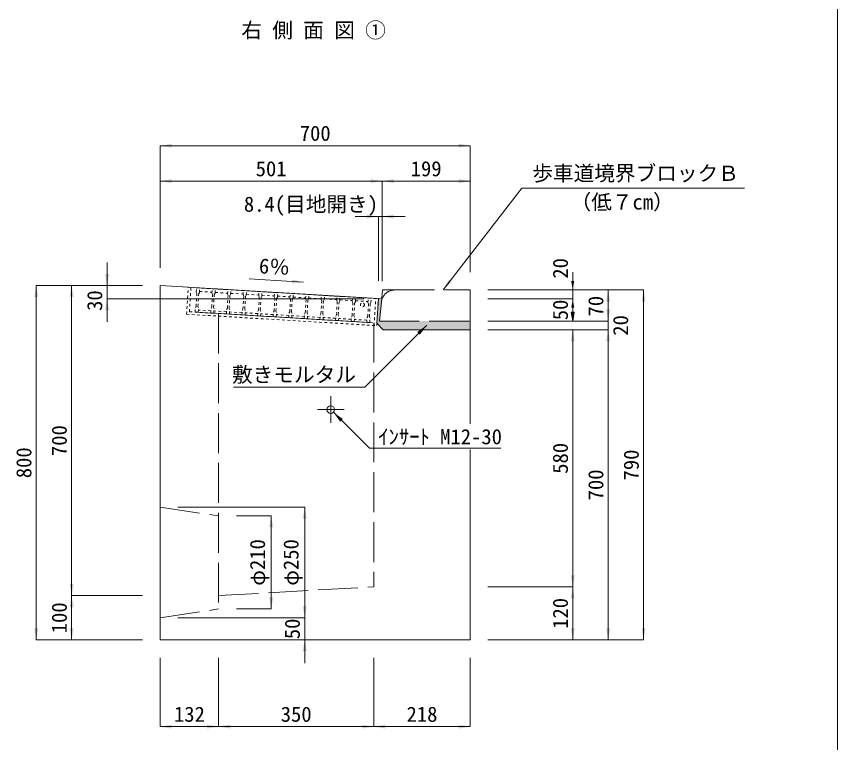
# Model space of a CAD drawing. Units: millimetres at full size; some dimension numbers follow another scale. Extents: x 4207 to 15359, y -7728 to 211.
# Drawn here: x 7183 to 9037, y -6200 to -4561 of the extents above; entities that cross this region are included whole.
import ezdxf
from ezdxf.enums import TextEntityAlignment as Align

# ---------------------------------------------------------------- set-up
doc = ezdxf.new("R2010")
doc.units = ezdxf.units.MM
doc.header["$LTSCALE"] = 15
for name, pattern in [('DASHED', [7.5, 6, -1.5]), ('USER1', [0.8, 0.4, -0.4]), ('USER2', [11.43, 7.62, -1.27, 1.27, -1.27])]:
    doc.linetypes.add(name, pattern=pattern)
for name, color, linetype, lineweight in [('受枠', 3, 'USER1', 9), ('境界ﾌﾞﾛｯｸ', 4, 'DASHED', 9), ('寸法線', 7, 'Continuous', 9), ('枠', 5, 'Continuous', 5), ('補助線', 8, 'Continuous', 20), ('集水桝', 1, 'Continuous', 20), ('ｲﾝｻｰﾄ', 4, 'USER1', 9), ('ｸﾞﾚｰﾁﾝｸﾞ', 7, 'USER1', 5)]:
    doc.layers.add(name, color=color, linetype=linetype, lineweight=lineweight)
doc.layers.add('ﾊｯﾁﾝｸﾞ', color=7, linetype='Continuous')
doc.styles.add('ＭＳ ゴシック', font='')
doc.styles.get('ＭＳ ゴシック').set_extended_font_data('MS Gothic')

# ---------------------------------------------------------------- blocks, each defined once
blk = doc.blocks.new('filled_arrow')
at = {"color": 0, "linetype": 'Continuous', "lineweight": -2}
blk.add_solid([(7.5, 1.25), (0, 0), (7.5, -1.25)], dxfattribs=at)

msp = doc.modelspace()

# ---------------------------------------------------------------- hatches: boundary and pattern name
at = {"layer": '寸法線'}
msp.add_hatch(color=256, dxfattribs=at).paths.add_polyline_path([(8435.92, -5228.27), (8442.59, -5228.27), (8439.25, -5248.27)])
at = {"layer": 'ﾊｯﾁﾝｸﾞ'}
msp.add_hatch(color=256, dxfattribs=at).paths.add_polyline_path([(8207.91, -5268.27), (8207.91, -5248.27), (8002.91, -5248.27), (8007.2, -5205.29), (8007.91, -5198.27), (8000.38, -5197.82), (7997.05, -5253.3), (8011.15, -5268.27)])

# ---------------------------------------------------------------- linework, layer by layer
at = {"layer": '受枠'}
for p, q in [((7567.49, -5232.96), (7571.15, -5172.07)), ((7571.15, -5172.07), (8000.38, -5197.82)), ((7573.84, -5227.33), (7577.14, -5172.43)), ((7990.73, -5258.35), (7994.39, -5197.46)), ((7996.72, -5258.71), (8000.38, -5197.82)), ((7573.84, -5227.33), (7991.09, -5252.37)), ((7567.49, -5232.96), (7996.72, -5258.71))]:
    msp.add_line(p, q, dxfattribs=at)
msp.add_circle((7964.44, -5211.7), 4.5, dxfattribs=at)
at = {"layer": '境界ﾌﾞﾛｯｸ'}
for p, q in [((8037.06, -5178.27), (8207.91, -5178.27)), ((8207.91, -5248.27), (8207.91, -5178.27)), ((8000.38, -5197.82), (8008.75, -5198.33)), ((8002.91, -5248.27), (8007.2, -5205.29)), ((8002.91, -5248.27), (8207.91, -5248.27)), ((8207.91, -5248.27), (8207.91, -5268.27))]:
    msp.add_line(p, q, dxfattribs=at)
msp.add_arc((8037.06, -5208.27), 30, 90, 174.28941, dxfattribs=at)
at = {"layer": '寸法線'}
for p, q in [((7507.91, -4852.49), (8207.91, -4852.49)), ((7507.91, -5128.27), (7507.91, -4852.49)), ((8207.91, -5138.27), (8207.91, -4852.49)), ((7507.91, -4932.49), (8008.75, -4932.49)), ((7507.91, -5128.27), (7507.91, -4932.49)), ((8008.75, -4932.49), (8207.91, -4932.49)), ((8008.75, -5158.33), (8008.75, -4932.49)), ((8008.75, -5158.33), (8008.75, -4932.49)), ((8207.91, -5138.27), (8207.91, -4932.49)), ((8060.75, -5012.49), (7948.38, -5012.49)), ((8000.38, -5157.82), (8000.38, -5012.49)), ((8008.75, -5158.33), (8008.75, -5012.49)), ((7388.04, -5116.27), (7388.04, -5250.27)), ((8439.25, -5138.27), (8439.25, -5238.27)), ((7228.04, -5968.27), (7228.04, -5168.27)), ((7467.91, -5168.27), (7228.04, -5168.27)), ((7308.04, -5168.27), (7308.04, -5868.27)), ((7467.91, -5168.27), (7308.04, -5168.27)), ((7467.91, -5168.27), (7388.04, -5168.27)), ((8247.91, -5178.27), (8599.25, -5178.27)), ((8247.91, -5178.27), (8519.25, -5178.27)), ((8247.91, -5178.27), (8439.25, -5178.27)), ((8519.25, -5178.27), (8519.25, -5248.27)), ((8599.25, -5178.27), (8599.25, -5968.27)), ((7967.91, -5198.27), (7388.04, -5198.27)), ((8247.91, -5198.27), (8439.25, -5198.27)), ((8247.91, -5198.27), (8439.25, -5198.27)), ((8519.25, -5196.27), (8519.25, -5320.27)), ((8247.91, -5248.27), (8519.25, -5248.27)), ((8247.91, -5248.27), (8519.25, -5248.27)), ((8247.91, -5248.27), (8439.25, -5248.27)), ((8247.91, -5268.27), (8519.25, -5268.27)), ((8247.91, -5268.27), (8439.25, -5268.27)), ((8247.91, -5268.27), (8519.25, -5268.27)), ((8439.25, -5268.27), (8439.25, -5848.27)), ((8519.25, -5968.27), (8519.25, -5268.27)), ((7547.91, -5668.27), (7834.13, -5668.27)), ((7834.13, -5668.27), (7834.13, -5918.27)), ((7679.91, -5688.27), (7758.53, -5688.27)), ((7758.53, -5898.28), (7758.53, -5688.27)), ((8247.91, -5848.27), (8439.25, -5848.27)), ((8247.91, -5848.27), (8439.25, -5848.27)), ((8439.25, -5848.27), (8439.25, -5968.27)), ((7467.91, -5868.27), (7308.04, -5868.27)), ((7308.04, -5868.27), (7308.04, -5968.27)), ((7467.91, -5868.27), (7308.04, -5868.27)), ((7834.13, -5866.27), (7834.13, -6020.27)), ((7679.91, -5898.28), (7758.53, -5898.28)), ((7547.91, -5918.27), (7834.13, -5918.27)), ((7547.91, -5918.27), (7834.13, -5918.27)), ((7467.91, -5968.27), (7228.04, -5968.27)), ((7467.91, -5968.27), (7308.04, -5968.27)), ((7834.13, -5968.27), (7794.13, -5968.27)), ((8247.91, -5968.27), (8599.25, -5968.27)), ((8247.91, -5968.27), (8519.25, -5968.27)), ((8247.91, -5968.27), (8439.25, -5968.27)), ((7507.91, -6008.27), (7507.91, -6163.88)), ((7639.91, -6008.27), (7639.91, -6163.88)), ((7639.91, -6008.27), (7639.91, -6163.88)), ((7989.91, -6008.27), (7989.91, -6163.88)), ((7989.91, -6008.27), (7989.91, -6163.88)), ((8207.91, -6008.27), (8207.91, -6163.88)), ((7507.91, -6163.88), (7639.91, -6163.88)), ((7639.91, -6163.88), (7989.91, -6163.88)), ((7989.91, -6163.88), (8207.91, -6163.88))]:
    msp.add_line(p, q, dxfattribs=at)
for points in [[(8146.58, -5178.27), (8162.5, -5157.72), (8324.34, -4948.68), (8826.74, -4948.68)], [(7831.72, -5160.63), (7805.76, -5159.07), (7708.6, -5153.24)], [(8109.53, -5257.82), (7969.79, -5397.55), (7673.31, -5397.55)], [(7898.92, -5454.29), (7980.15, -5535.51), (8276.63, -5535.51)]]:
    msp.add_lwpolyline(points, dxfattribs=at)
at = {"layer": '寸法線', "lineweight": 13}
msp.add_lwpolyline([(8435.92, -5228.27), (8442.59, -5228.27), (8439.25, -5248.27)], close=True, dxfattribs=at)
at = {"layer": '枠', "lineweight": 20}
msp.add_line((9037.1, -6878.4), (9037.1, -1278.4), dxfattribs=at)
at = {"layer": '補助線'}
for p in [(8007.2, -5205.29), (8037.06, -5178.27)]:
    msp.add_line(p, (8009.91, -5178.27), dxfattribs=at)
at = {"layer": '集水桝'}
for p, q in [((7507.91, -5168.27), (8000.38, -5197.82)), ((7507.91, -5168.27), (7507.91, -5968.27)), ((8000.38, -5197.82), (7997.05, -5253.3)), ((7997.05, -5253.3), (8011.15, -5268.27)), ((8011.15, -5268.27), (8207.91, -5268.27)), ((8207.91, -5268.27), (8207.91, -5480.56)), ((8207.91, -5538.15), (8207.91, -5968.27)), ((7507.91, -5968.27), (8207.91, -5968.27))]:
    msp.add_line(p, q, dxfattribs=at)
at = {"layer": '集水桝', "linetype": 'DASHED', "lineweight": 13}
for p, q in [((7639.91, -5231.29), (7639.91, -5898.28)), ((7989.91, -5252.29), (7989.91, -5848.27)), ((7507.91, -5668.27), (7639.91, -5688.27)), ((7639.91, -5868.27), (7989.91, -5848.27)), ((7507.91, -5918.27), (7639.91, -5898.28))]:
    msp.add_line(p, q, dxfattribs=at)
at = {"layer": 'ｲﾝｻｰﾄ', "linetype": 'USER2'}
for p, q in [((7892.91, -5478.27), (7892.91, -5418.27)), ((7862.91, -5448.27), (7922.91, -5448.27))]:
    msp.add_line(p, q, dxfattribs=at)
at = {"layer": 'ｲﾝｻｰﾄ', "linetype": 'Continuous'}
msp.add_circle((7892.91, -5448.27), 8.5, dxfattribs=at)
at = {"layer": 'ｸﾞﾚｰﾁﾝｸﾞ'}
for p, q in [((7589.1, -5215.22), (7590.83, -5186.27)), ((7589.51, -5183.19), (7590.11, -5173.21)), ((7589.51, -5183.19), (7590.83, -5186.27)), ((7590.11, -5173.21), (7984.4, -5196.86)), ((7593.09, -5215.46), (7594.83, -5186.51)), ((7594.83, -5186.51), (7596.5, -5183.61)), ((7596.5, -5183.61), (7597.1, -5173.63)), ((7596.62, -5181.61), (7624.84, -5183.31)), ((7624.3, -5217.33), (7626.04, -5188.39)), ((7624.72, -5185.3), (7625.32, -5175.32)), ((7624.72, -5185.3), (7626.04, -5188.39)), ((7628.3, -5217.57), (7630.03, -5188.63)), ((7630.03, -5188.63), (7631.71, -5185.72)), ((7631.71, -5185.72), (7632.31, -5175.74)), ((7631.83, -5183.72), (7660.05, -5185.42)), ((7659.93, -5187.41), (7660.53, -5177.43)), ((7659.93, -5187.41), (7661.25, -5190.5)), ((7665.24, -5190.74), (7666.92, -5187.83)), ((7666.92, -5187.83), (7667.52, -5177.85)), ((7667.04, -5185.84), (7695.26, -5187.53)), ((7695.14, -5189.53), (7695.74, -5179.55)), ((7695.14, -5189.53), (7696.46, -5192.61)), ((7700.45, -5192.85), (7702.13, -5189.95)), ((7702.13, -5189.95), (7702.73, -5179.96)), ((7702.25, -5187.95), (7730.47, -5189.64)), ((7730.35, -5191.64), (7730.95, -5181.66)), ((7737.34, -5192.06), (7737.94, -5182.08)), ((7737.46, -5190.06), (7765.68, -5191.76)), ((7765.56, -5193.75), (7766.16, -5183.77)), ((7772.55, -5194.17), (7773.15, -5184.19)), ((7800.77, -5195.86), (7801.37, -5185.88)), ((7807.76, -5196.28), (7808.36, -5186.3)), ((7835.98, -5197.98), (7836.58, -5188)), ((7842.97, -5198.4), (7843.57, -5188.41)), ((7871.19, -5200.09), (7871.79, -5190.11)), ((7659.51, -5219.45), (7661.25, -5190.5)), ((7663.51, -5219.69), (7665.24, -5190.74)), ((7694.72, -5221.56), (7696.46, -5192.61)), ((7698.72, -5221.8), (7700.45, -5192.85)), ((7729.93, -5223.67), (7731.67, -5194.72)), ((7730.35, -5191.64), (7731.67, -5194.72)), ((7733.93, -5223.91), (7735.66, -5194.96)), ((7735.66, -5194.96), (7737.34, -5192.06)), ((7765.14, -5225.78), (7766.88, -5196.84)), ((7765.56, -5193.75), (7766.88, -5196.84)), ((7769.14, -5226.02), (7770.87, -5197.08)), ((7770.87, -5197.08), (7772.55, -5194.17)), ((7772.67, -5192.18), (7800.89, -5193.87)), ((7800.35, -5227.9), (7802.09, -5198.95)), ((7800.77, -5195.86), (7802.09, -5198.95)), ((7804.34, -5228.14), (7806.08, -5199.19)), ((7806.08, -5199.19), (7807.76, -5196.28)), ((7807.88, -5194.29), (7836.1, -5195.98)), ((7835.56, -5230.01), (7837.3, -5201.06)), ((7835.98, -5197.98), (7837.3, -5201.06)), ((7839.55, -5230.25), (7841.29, -5201.3)), ((7841.29, -5201.3), (7842.97, -5198.4)), ((7843.09, -5196.4), (7871.31, -5198.09)), ((7870.77, -5232.12), (7872.51, -5203.17)), ((7871.19, -5200.09), (7872.51, -5203.17)), ((7874.76, -5232.36), (7876.5, -5203.41)), ((7876.5, -5203.41), (7878.18, -5200.51)), ((7878.18, -5200.51), (7878.78, -5190.53)), ((7878.3, -5198.51), (7906.52, -5200.21)), ((7905.98, -5234.23), (7907.72, -5205.29)), ((7906.4, -5202.2), (7907, -5192.22)), ((7906.4, -5202.2), (7907.72, -5205.29)), ((7909.97, -5234.47), (7911.71, -5205.53)), ((7911.71, -5205.53), (7913.39, -5202.62)), ((7913.39, -5202.62), (7913.99, -5192.64)), ((7913.51, -5200.63), (7941.73, -5202.32)), ((7941.19, -5236.35), (7942.93, -5207.4)), ((7941.61, -5204.32), (7942.21, -5194.33)), ((7941.61, -5204.32), (7942.93, -5207.4)), ((7945.18, -5236.59), (7946.92, -5207.64)), ((7946.92, -5207.64), (7948.6, -5204.73)), ((7948.6, -5204.73), (7949.2, -5194.75)), ((7948.72, -5202.74), (7976.94, -5204.43)), ((7976.82, -5206.43), (7977.42, -5196.45)), ((7976.82, -5206.43), (7978.14, -5209.51)), ((7982.13, -5209.75), (7983.81, -5206.85)), ((7983.81, -5206.85), (7984.4, -5196.86)), ((7586.82, -5228.11), (7587.42, -5218.13)), ((7589.1, -5215.22), (7587.42, -5218.13)), ((7593.09, -5215.46), (7594.41, -5218.55)), ((7593.81, -5228.53), (7594.41, -5218.55)), ((7622.33, -5225.23), (7594.11, -5223.54)), ((7622.03, -5230.22), (7622.63, -5220.24)), ((7624.3, -5217.33), (7622.63, -5220.24)), ((7628.3, -5217.57), (7629.62, -5220.66)), ((7629.02, -5230.64), (7629.62, -5220.66)), ((7657.54, -5227.34), (7629.32, -5225.65)), ((7657.24, -5232.33), (7657.84, -5222.35)), ((7659.51, -5219.45), (7657.84, -5222.35)), ((7663.51, -5219.69), (7664.82, -5222.77)), ((7664.23, -5232.75), (7664.82, -5222.77)), ((7692.45, -5234.45), (7693.05, -5224.46)), ((7694.72, -5221.56), (7693.05, -5224.46)), ((7698.72, -5221.8), (7700.03, -5224.88)), ((7699.44, -5234.87), (7700.03, -5224.88)), ((7727.66, -5236.56), (7728.26, -5226.58)), ((7729.93, -5223.67), (7728.26, -5226.58)), ((7733.93, -5223.91), (7735.24, -5227)), ((7734.64, -5236.98), (7735.24, -5227)), ((7765.14, -5225.78), (7763.47, -5228.69)), ((7769.14, -5226.02), (7770.45, -5229.11)), ((7976.4, -5238.46), (7978.14, -5209.51)), ((7980.39, -5238.7), (7982.13, -5209.75)), ((7981.11, -5251.77), (7586.82, -5228.11)), ((7692.75, -5229.46), (7664.53, -5227.76)), ((7727.96, -5231.57), (7699.73, -5229.87)), ((7763.17, -5233.68), (7734.94, -5231.99)), ((7762.87, -5238.67), (7763.47, -5228.69)), ((7769.85, -5239.09), (7770.45, -5229.11)), ((7798.38, -5235.79), (7770.15, -5234.1)), ((7798.08, -5240.78), (7798.67, -5230.8)), ((7800.35, -5227.9), (7798.67, -5230.8)), ((7804.34, -5228.14), (7805.66, -5231.22)), ((7805.06, -5241.2), (7805.66, -5231.22)), ((7833.58, -5237.91), (7805.36, -5236.21)), ((7833.29, -5242.9), (7833.88, -5232.91)), ((7835.56, -5230.01), (7833.88, -5232.91)), ((7839.55, -5230.25), (7840.87, -5233.33)), ((7840.27, -5243.32), (7840.87, -5233.33)), ((7868.79, -5240.02), (7840.57, -5238.32)), ((7868.49, -5245.01), (7869.09, -5235.03)), ((7870.77, -5232.12), (7869.09, -5235.03)), ((7874.76, -5232.36), (7876.08, -5235.45)), ((7875.48, -5245.43), (7876.08, -5235.45)), ((7904, -5242.13), (7875.78, -5240.44)), ((7903.7, -5247.12), (7904.3, -5237.14)), ((7905.98, -5234.23), (7904.3, -5237.14)), ((7909.97, -5234.47), (7911.29, -5237.56)), ((7910.69, -5247.54), (7911.29, -5237.56)), ((7939.21, -5244.24), (7910.99, -5242.55)), ((7938.91, -5249.23), (7939.51, -5239.25)), ((7941.19, -5236.35), (7939.51, -5239.25)), ((7945.18, -5236.59), (7946.5, -5239.67)), ((7945.9, -5249.65), (7946.5, -5239.67)), ((7974.42, -5246.36), (7946.2, -5244.66)), ((7974.12, -5251.35), (7974.72, -5241.36)), ((7976.4, -5238.46), (7974.72, -5241.36)), ((7980.39, -5238.7), (7981.71, -5241.78)), ((7981.11, -5251.77), (7981.71, -5241.78))]:
    msp.add_line(p, q, dxfattribs=at)

# ---------------------------------------------------------------- block references
at = {"layer": '寸法線', "xscale": 3.47, "yscale": 3.47}
for p in [(7507.91, -4852.49), (7507.91, -4932.49), (8008.75, -4932.49), (8008.75, -5012.49), (7507.91, -6163.88), (7639.91, -6163.88), (7989.91, -6163.88)]:
    msp.add_blockref('filled_arrow', p, dxfattribs=at)
at = {"layer": '寸法線'}
for p, xscale, yscale, rotation in [((8207.91, -4852.49), 3.47, 3.47, 180), ((8008.75, -4932.49), 3.47, 3.47, 180), ((8207.91, -4932.49), 3.47, 3.47, 180), ((8000.38, -5012.49), 3.47, 3.47, 180), ((7388.04, -5168.27), 3.47, 3.47, 90), ((7228.04, -5168.27), 3.47, 3.47, 270), ((7308.04, -5168.27), 3.47, 3.47, 270), ((7831.72, -5160.63), 3.47, 3.47, 176.6), ((8146.58, -5178.27), 3.47, 3.47, 52.3), ((8439.25, -5178.27), 2.67, 2.67, 90), ((8519.25, -5178.27), 3.47, 3.47, 270), ((8599.25, -5178.27), 3.47, 3.47, 270), ((7388.04, -5198.27), 3.47, 3.47, 270), ((8439.25, -5198.27), 2.67, 2.67, 270), ((8519.25, -5248.27), 3.47, 3.47, 90), ((8109.53, -5257.82), 3.47, 3.47, 225), ((8439.25, -5268.27), 3.47, 3.47, 270), ((8519.25, -5268.27), 3.47, 3.47, 270), ((8519.25, -5268.27), 3.47, 3.47, 270), ((7898.92, -5454.29), 3.47, 3.47, 315), ((7834.13, -5668.27), 3.47, 3.47, 270), ((7758.53, -5688.27), 3.47, 3.47, 270), ((8439.25, -5848.27), 3.47, 3.47, 90), ((7308.04, -5868.27), 3.47, 3.47, 90), ((8439.25, -5848.27), 3.47, 3.47, 270), ((7308.04, -5868.27), 3.47, 3.47, 270), ((7758.53, -5898.28), 3.47, 3.47, 90), ((7834.13, -5918.27), 3.47, 3.47, 90), ((7834.13, -5918.27), 3.47, 3.47, 90), ((7228.04, -5968.27), 3.47, 3.47, 90), ((7308.04, -5968.27), 3.47, 3.47, 90), ((8439.25, -5968.27), 3.47, 3.47, 90), ((8519.25, -5968.27), 3.47, 3.47, 90), ((8599.25, -5968.27), 3.47, 3.47, 90), ((7834.13, -5968.27), 3.47, 3.47, 270), ((7639.91, -6163.88), 3.47, 3.47, 180), ((7989.91, -6163.88), 3.47, 3.47, 180), ((8207.91, -6163.88), 3.47, 3.47, 180)]:
    msp.add_blockref('filled_arrow', p, dxfattribs=dict(at, xscale=xscale, yscale=yscale, rotation=rotation))

# ---------------------------------------------------------------- texts
at = {"layer": '寸法線', "style": 'ＭＳ ゴシック'}
for s, p in [('右 側 面 図 ①', (7854.26, -4591.79)), ('700', (7857.91, -4824.49)), ('501', (7758.33, -4904.49)), ('199', (8108.33, -4904.49)), ('8.4(目地開き)', (7848.22, -4984.49)), ('（低７cm）', (8550.81, -4979.59)), ('132', (7573.91, -6135.88)), ('350', (7814.91, -6135.88)), ('218', (8098.91, -6135.88))]:
    msp.add_text(s, height=34.18, dxfattribs=at).set_placement(p, align=Align.MIDDLE_CENTER)
msp.add_text('歩車道境界ブロックＢ', height=34.18, dxfattribs=at).set_placement((8347.96, -4914.79), align=Align.MIDDLE_LEFT)
for s, rotation, p in [('6％', 356.57, (7765.93, -5125.6)), ('20', 90, (8411.25, -5129.48)), ('30', 90, (7360.04, -5202.2)), ('50', 90, (8411.25, -5223.27)), ('70', 90, (8491.25, -5214.77)), ('20', 90, (8547.25, -5258.27)), ('700', 90, (7280.04, -5518.27)), ('800', 90, (7200.04, -5568.27)), ('580', 90, (8411.25, -5558.27)), ('790', 90, (8571.25, -5573.27)), ('700', 90, (8491.25, -5618.27)), ('φ210', 90, (7727.6, -5793.27)), ('φ250', 90, (7803.21, -5793.27)), ('120', 90, (8411.25, -5908.27)), ('100', 90, (7280.04, -5918.27)), ('50', 90, (7806.13, -5943.27))]:
    msp.add_text(s, height=34.18, rotation=rotation, dxfattribs=at).set_placement(p, align=Align.MIDDLE_CENTER)
msp.add_text('敷きモルタル', height=34.18, dxfattribs=at).set_placement((7949.79, -5352.16), align=Align.TOP_RIGHT)
msp.add_text('ｲﾝｻｰﾄ M12-30', height=34.18, dxfattribs=at).set_placement((8000.15, -5492.31), align=Align.TOP_LEFT)

doc.saveas('drawing.dxf')
